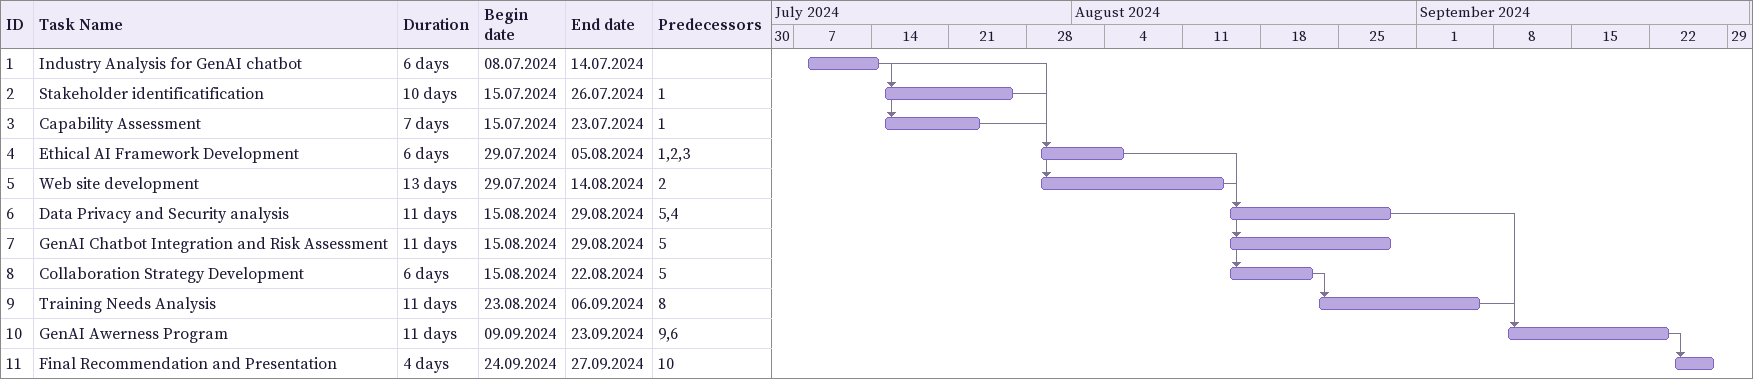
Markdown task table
| ID | Task | Duration | Start | Finish | Predecessors |
|---|---|---|---|---|---|
| 1 | Industry Analysis for GenAI chatbot | 6d | 2024-07-08 | 2024-07-14 |  |
| 2 | Stakeholder identificatification | 10d | 2024-07-15 | 2024-07-26 | 1 |
| 3 | Capability Assessment | 7d | 2024-07-15 | 2024-07-23 | 1 |
| 4 | Ethical AI Framework Development | 6d | 2024-07-29 | 2024-08-05 | 1, 2, 3 |
| 5 | Web site development | 13d | 2024-07-29 | 2024-08-14 | 2 |
| 6 | Data Privacy and Security analysis | 11d | 2024-08-15 | 2024-08-29 | 5, 4 |
| 7 | GenAI Chatbot Integration and Risk Assessment | 11d | 2024-08-15 | 2024-08-29 | 5 |
| 8 | Collaboration Strategy Development | 6d | 2024-08-15 | 2024-08-22 | 5 |
| 9 | Training Needs Analysis | 11d | 2024-08-23 | 2024-09-06 | 8 |
| 10 | GenAI Awerness Program | 11d | 2024-09-09 | 2024-09-23 | 9, 6 |
| 11 | Final Recommendation and Presentation | 4d | 2024-09-24 | 2024-09-27 | 10 |
